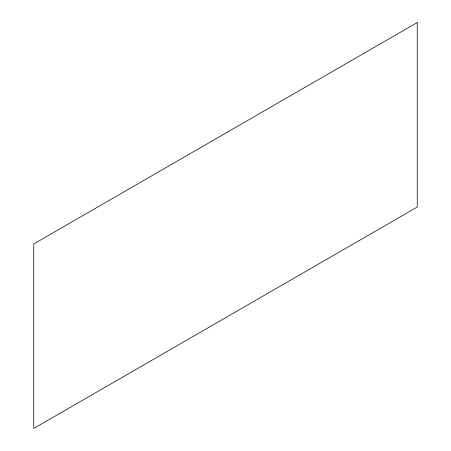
<?xml version="1.0" encoding="UTF-8"?>
<svg xmlns="http://www.w3.org/2000/svg" width="451" height="451" viewBox="0 0 451 451"><rect width="100%" height="100%" fill="white"/><g stroke="black" fill="none" stroke-linecap="round" stroke-linejoin="round"><path stroke-width="0.68" d="M417.237 22.55L33.763 243.946L33.763 428.45L417.237 207.054L417.237 22.55"/></g></svg>
